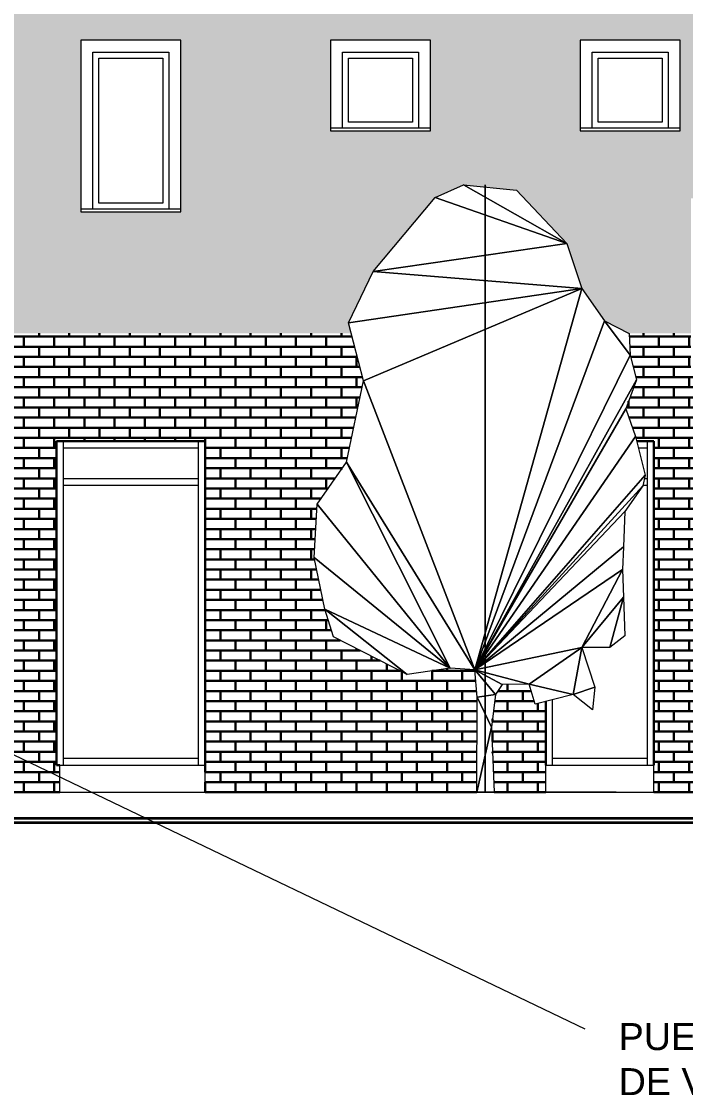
# Model space of a CAD drawing. Header units: metres. Extents: x 42 to 294, y -52 to 32.
# Drawn here: x 268.11 to 273.03, y -2.45 to 5.5 of the extents above; entities that cross this region are included whole.
import ezdxf

# ---------------------------------------------------------------- set-up
doc = ezdxf.new("R2010")
doc.units = ezdxf.units.M
doc.header["$LTSCALE"] = 0.15
doc.layers.get('0').update_dxf_attribs({"lineweight": 20})
for name, color, linetype, lineweight in [('A-FLOROTM', 6, 'Continuous', 13), ('A-GLAZIDM', 6, 'Continuous', 9), ('A-WALL', 2, 'Continuous', 30), ('A-WALLCWM', 6, 'Continuous', 9), ('L-PLNTBEM', 3, 'Continuous', 9)]:
    doc.layers.add(name, color=color, linetype=linetype, lineweight=lineweight)
doc.styles.get("Standard").update_dxf_attribs({"font": 'arial.ttf', "height": 0.15})
pattern_1 = [(180, (283.91714, -0.208225), (-3e-17, -0.075), []), (270, (283.91714, -0.20823), (0.112, -0.075), [0.075, -0.075])]

# ---------------------------------------------------------------- blocks, each defined once
blk = doc.blocks.new('Montante - 0600x 0600mm-87-Este')
at = {"layer": 'A-GLAZIDM'}
for p, q in [((1.0393, 5.5699), (0.2994, 5.5699)), ((0.2994, 5.5699), (0.2994, 4.919)), ((1.0393, 4.919), (1.0393, 5.5699)), ((0.3884, 4.919), (0.3884, 5.481)), ((0.3884, 5.481), (0.9503, 5.481)), ((0.4328, 4.9635), (0.4328, 5.4365)), ((0.4328, 5.4365), (0.9058, 5.4365)), ((0.9058, 5.4365), (0.9058, 4.9635)), ((0.9503, 5.481), (0.9503, 4.919)), ((0.9058, 4.9635), (0.4328, 4.9635)), ((1.0393, 4.919), (0.2994, 4.919)), ((0.2994, 4.919), (0.2994, 4.9)), ((0.2994, 4.9), (1.0393, 4.9)), ((1.0393, 4.9), (1.0393, 4.919))]:
    blk.add_line(p, q, dxfattribs=at)
blk = doc.blocks.new('Montante - 0600x 1000mm-86-Este')
at = {"layer": 'A-GLAZIDM'}
for p, q in [((-2.6607, 5.5699), (-3.4006, 5.5699)), ((-3.4006, 5.5699), (-3.4006, 4.319)), ((-2.6607, 4.319), (-2.6607, 5.5699)), ((-3.3116, 4.319), (-3.3116, 5.481)), ((-3.3116, 5.481), (-2.7497, 5.481)), ((-3.2672, 4.3635), (-3.2672, 5.4365)), ((-3.2672, 5.4365), (-2.7942, 5.4365)), ((-2.7942, 5.4365), (-2.7942, 4.3635)), ((-2.7497, 5.481), (-2.7497, 4.319)), ((-2.6607, 4.319), (-3.4006, 4.319)), ((-3.4006, 4.319), (-3.4006, 4.3)), ((-3.4006, 4.3), (-2.6607, 4.3)), ((-2.7942, 4.3635), (-3.2672, 4.3635)), ((-2.6607, 4.3), (-2.6607, 4.319))]:
    blk.add_line(p, q, dxfattribs=at)
blk = doc.blocks.new('RPC Tree - Deciduous - Red Ash - 4_5-82-Este')
at = {"layer": 'L-PLNTBEM'}
mesh = blk.add_polyface(dxfattribs=at)
corners = [(-0.4057, 0), (-0.6282, 0), (-0.8327, 0), (-1.013, 0), (-1.1635, 0), (-1.2783, 0), (-1.3514, 0), (-1.3771, 0), (-1.3514, 0), (-1.2783, 0), (-1.1635, 0), (-1.013, 0), (-0.8327, 0), (-0.6282, 0), (-0.4057, 0), (0.5658, 0), (-0.4664, 0), (-0.4654, 0.7054), (-0.4824, 0.9082), (-0.6648, 0.9202), (-0.9823, 0.873), (-1.5299, 1.1508), (-1.5934, 1.3571), (-1.6727, 1.7381), (-1.6489, 2.1349), (-1.4334, 2.4455), (-1.3077, 3.0476), (-1.4188, 3.4762), (-1.2362, 3.8571), (-0.7759, 4.4048), (-0.567, 4.4989), (-0.1727, 4.4603), (0.2003, 4.0635), (0.3114, 3.7302), (0.478, 3.4921), (0.6606, 3.3968), (0.6685, 3.2381), (0.7161, 3.0556), (0.6368, 2.8413), (0.7082, 2.6349), (0.7796, 2.3492), (0.7638, 2.2698), (0.6288, 2.0794), (0.6203, 1.8175), (0.613, 1.6508), (0.6209, 1.4444), (0.6288, 1.1587), (0.5177, 1.0714), (0.3114, 1.0714), (0.4066, 0.7778), (0.3907, 0.6112), (0.2457, 0.7251), (-0.0339, 0.6536), (-0.0798, 0.8014), (-0.2782, 0.7996), (-0.3284, 0.7254), (-0.3587, 0.4832), (-0.3394, 0), (-0.4057, 0), (-0.4057, 0.4922), (-0.4057, 0.7015), (-0.4057, 0.8063), (-0.4057, 0.8024), (-0.4057, 0.6825), (-0.4057, 0.6508), (-0.4057, 0.6713), (-0.4057, 0.6925), (-0.4057, 0.7151), (-0.4057, 0.7398), (-0.4057, 0.7673), (-0.4057, 0.7982), (-0.4057, 0.8333), (-0.4057, 0.8659), (-0.4057, 0.8897), (-0.4057, 0.9062), (-0.4057, 0.9169), (-0.4057, 0.9232), (-0.4057, 0.9266), (-0.4057, 0.9286), (-0.4057, 1.1032), (-0.4057, 1.0556), (-0.4057, 1.1984), (-0.4057, 1.3016), (-0.4057, 1.5873), (-0.4057, 2.119), (-0.4057, 2.3393), (-0.4057, 2.6949), (-0.4057, 3.0714), (-0.4057, 3.4365), (-0.4057, 3.5), (-0.4057, 3.5288), (-0.4057, 3.8492), (-0.4057, 4.1746), (-0.4057, 4.4841), (-0.4057, 4.5), (-0.4057, 4.4921), (-0.4057, 4.2143), (-0.4057, 3.8076), (-0.4057, 3.6584), (-0.4057, 3.8492), (-0.4057, 3.5238), (-0.4057, 3.2164), (-0.4057, 2.835), (-0.4057, 2.5), (-0.4057, 2.0487), (-0.4057, 1.7084), (-0.4057, 1.3016), (-0.4057, 1.1349), (-0.4057, 1.119), (-0.4057, 0.9921), (-0.4057, 0.8175), (-0.4057, 0.9594), (-0.4057, 0.8549), (-0.4057, 0), (-0.4664, 0), (-0.4664, 0), (-0.4057, 0), (-0.3394, 0), (-0.4057, 0), (-0.4057, 4.4831)]
mesh.append_faces([[corners[k] for k in face] for face in [(12, 13, 1), (12, 1, 2), (12, 2, 3), (11, 12, 3), (10, 11, 3), (10, 3, 4), (10, 4, 5), (10, 5, 6), (10, 6, 7), (10, 7, 8), (10, 8, 9)]])
mesh.append_faces([[corners[k] for k in face] for face in [(13, 114, 1)]], dxfattribs={"vtx0": -1})
mesh.append_faces([[corners[k] for k in face] for face in [(54, 18, 53), (112, 61, 111)]], dxfattribs={"vtx0": -1, "vtx1": -1})
mesh.append_faces([[corners[k] for k in face] for face in [(48, 51, 53), (18, 26, 33), (18, 34, 36), (18, 44, 48), (18, 48, 53), (63, 64, 65), (63, 65, 66), (63, 66, 67), (63, 67, 68), (63, 68, 69), (63, 69, 70), (112, 59, 60), (112, 60, 61), (63, 70, 71), (63, 71, 72), (63, 72, 73), (63, 73, 74), (63, 74, 75), (63, 75, 76), (63, 76, 77), (63, 77, 78), (62, 63, 78), (80, 81, 82), (79, 80, 82), (87, 88, 89), (86, 87, 89), (86, 89, 90), (79, 82, 83), (92, 119, 97), (91, 92, 97), (90, 91, 97), (86, 90, 98), (86, 98, 101), (85, 86, 103), (84, 85, 103), (83, 84, 103), (79, 83, 103), (79, 106, 108), (79, 109, 111), (78, 79, 111), (62, 78, 111), (61, 62, 111), (115, 0, 114), (115, 116, 0), (116, 117, 0), (118, 58, 59)]], dxfattribs={"vtx0": -1, "vtx1": -1, "vtx2": -1})
mesh.append_faces([[corners[k] for k in face] for face in [(116, 15, 117), (115, 14, 116), (56, 16, 17), (55, 17, 18), (45, 47, 48), (19, 22, 23), (19, 23, 24), (19, 24, 25), (18, 25, 26), (28, 32, 33), (18, 33, 34), (18, 36, 37), (18, 37, 38), (18, 38, 39), (18, 39, 40), (18, 40, 41), (18, 41, 42), (18, 42, 43), (18, 43, 44), (98, 100, 101), (94, 96, 97), (90, 97, 98), (86, 101, 102), (86, 102, 103), (79, 103, 104), (79, 104, 105), (79, 105, 106), (79, 108, 109)]], dxfattribs={"vtx0": -1, "vtx2": -1})
mesh.append_faces([[corners[k] for k in face] for face in [(13, 14, 115), (14, 15, 116)]], dxfattribs={"vtx1": -1})
mesh.append_faces([[corners[k] for k in face] for face in [(13, 115, 114), (55, 56, 17), (54, 55, 18), (48, 49, 51), (19, 20, 22), (18, 19, 25), (44, 45, 48), (29, 30, 32), (28, 29, 32), (27, 28, 33), (26, 27, 33), (113, 118, 59), (112, 113, 59), (93, 94, 97), (119, 93, 97)]], dxfattribs={"vtx1": -1, "vtx2": -1})
mesh.append_faces([[corners[k] for k in face] for face in [(49, 50, 51), (56, 57, 16), (51, 52, 53), (34, 35, 36), (45, 46, 47), (20, 21, 22), (30, 31, 32), (98, 99, 100), (106, 107, 108), (109, 110, 111), (94, 95, 96)]], dxfattribs={"vtx2": -1})
blk = doc.blocks.new('Montante rectangular - Montante rectangular - 5x10 cm Aluminio-55-Este')
at = {"layer": 'A-WALLCWM'}
blk.add_line((-3.5307, 2.3), (-3.5307, 2.6), dxfattribs=at)
blk = doc.blocks.new('Montante rectangular - Montante rectangular - 5x10 cm Aluminio-54-Este')
at = {"layer": 'A-WALLCWM'}
blk.add_line((-3.5307, 0.2), (-3.5307, 2.3), dxfattribs=at)
blk = doc.blocks.new('Montante rectangular - Montante rectangular - 5x10 cm Aluminio-39-Este')
at = {"layer": 'A-WALLCWM'}
blk.add_line((-2.5307, 2.3), (-2.5307, 0.2), dxfattribs=at)
blk = doc.blocks.new('Montante rectangular - Montante rectangular - 5x10 cm Aluminio-38-Este')
at = {"layer": 'A-WALLCWM'}
blk.add_line((-2.5307, 2.6), (-2.5307, 2.3), dxfattribs=at)
blk = doc.blocks.new('Montante rectangular - Montante rectangular - 5x10 cm Aluminio-63-Este')
at = {"layer": 'A-WALLCWM'}
for p, q in [((-3.5307, 2.55), (-3.5307, 2.6)), ((-3.5307, 2.55), (-2.5307, 2.55)), ((-2.5307, 2.6), (-2.5307, 2.55))]:
    blk.add_line(p, q, dxfattribs=at)
blk = doc.blocks.new('Montante rectangular - Montante rectangular - 5x10 cm Aluminio-62-Este')
at = {"layer": 'A-WALLCWM'}
for p, q in [((-3.5307, 2.275), (-3.5307, 2.325)), ((-3.5307, 2.325), (-2.5307, 2.325)), ((-2.5307, 2.325), (-2.5307, 2.275)), ((-3.5307, 2.275), (-2.5307, 2.275))]:
    blk.add_line(p, q, dxfattribs=at)
blk = doc.blocks.new('Montante rectangular - Montante rectangular - 5x10 cm Aluminio-61-Este')
at = {"layer": 'A-WALLCWM'}
for p, q in [((-3.5307, 0.2), (-3.5307, 0.25)), ((-2.5307, 0.25), (-3.5307, 0.25)), ((-2.5307, 0.25), (-2.5307, 0.2))]:
    blk.add_line(p, q, dxfattribs=at)
blk = doc.blocks.new('Montante rectangular - Montante rectangular - 5x10 cm Aluminio-52-Este')
at = {"layer": 'A-WALLCWM'}
for p in [(0.7294, 2.55), (0.7943, 2.6)]:
    blk.add_line(p, (0.7943, 2.55), dxfattribs=at)
blk = doc.blocks.new('Montante rectangular - Montante rectangular - 5x10 cm Aluminio-51-Este')
at = {"layer": 'A-WALLCWM'}
for p, q in [((0.7748, 2.325), (0.7943, 2.325)), ((0.7943, 2.325), (0.7943, 2.275)), ((0.7648, 2.275), (0.7943, 2.275))]:
    blk.add_line(p, q, dxfattribs=at)
blk = doc.blocks.new('Montante rectangular - Montante rectangular - 5x10 cm Aluminio-50-Este')
at = {"layer": 'A-WALLCWM'}
blk.add_line((0.0943, 0.2), (0.0943, 0.6864), dxfattribs=at)
blk = doc.blocks.new('Montante rectangular - Montante rectangular - 5x10 cm Aluminio-49-Este')
at = {"layer": 'A-WALLCWM'}
for p, q in [((0.0943, 0.2), (0.0943, 0.25)), ((0.7943, 0.25), (0.0943, 0.25)), ((0.7943, 0.25), (0.7943, 0.2))]:
    blk.add_line(p, q, dxfattribs=at)

msp = doc.modelspace()

# ---------------------------------------------------------------- hatches: boundary and pattern name
at = {"layer": 'A-WALL'}
h = msp.add_hatch(dxfattribs=at)
h.set_pattern_fill('FP1_3', color=256, style=0, pattern_type=2)
h.set_pattern_definition([(180, (283.91714, 3.191775), (-3e-17, -0.075), []), (270, (283.91714, 3.19177), (0.112, -0.075), [0.075, -0.075])])
edge = h.paths.add_edge_path(flags=0)
edge.add_line((263.9675, 5.9918), (263.9675, 3.1918))
edge.add_line((263.9675, 3.1918), (263.9675, 2.8918))
edge.add_line((263.9675, 2.8918), (267.9658, 2.8918))
edge.add_line((267.9658, 2.8918), (268.028, 2.8918))
edge.add_line((268.028, 2.8918), (268.028, 3.1918))
edge.add_line((268.028, 3.1918), (270.5491, 3.1918))
edge.add_line((270.5491, 3.1918), (270.5294, 3.268))
edge.add_line((270.5294, 3.268), (270.7119, 3.6489))
edge.add_line((270.7119, 3.6489), (271.1722, 4.1965))
edge.add_line((271.1722, 4.1965), (271.3811, 4.2907))
edge.add_line((271.3811, 4.2907), (271.5425, 4.2749))
edge.add_line((271.5425, 4.2749), (271.7754, 4.2521))
edge.add_line((271.7754, 4.2521), (272.1484, 3.8553))
edge.add_line((272.1484, 3.8553), (272.2595, 3.5219))
edge.add_line((272.2595, 3.5219), (272.4262, 3.2838))
edge.add_line((272.4262, 3.2838), (272.6026, 3.1918))
edge.add_line((272.6026, 3.1918), (273.0675, 3.1918))
edge.add_line((273.0675, 3.1918), (273.0675, 4.1918))
edge.add_line((273.0675, 4.1918), (273.8425, 4.1918))
edge.add_line((273.8425, 4.1918), (273.8425, 5.3668))
edge.add_line((273.8425, 5.3668), (275.9925, 5.3668))
edge.add_line((275.9925, 5.3668), (275.9925, 4.1922))
edge.add_line((275.9925, 4.1922), (276.0015, 4.1973))
edge.add_line((276.0015, 4.1973), (276.0117, 4.204))
edge.add_line((276.0117, 4.204), (276.0206, 4.2112))
edge.add_line((276.0206, 4.2112), (276.0272, 4.2182))
edge.add_line((276.0272, 4.2182), (276.0303, 4.2247))
edge.add_line((276.0303, 4.2247), (276.0312, 4.2307))
edge.add_line((276.0312, 4.2307), (276.0318, 4.2365))
edge.add_line((276.0318, 4.2365), (276.0322, 4.2422))
edge.add_line((276.0322, 4.2422), (276.0325, 4.2478))
edge.add_line((276.0325, 4.2478), (276.0326, 4.2534))
edge.add_line((276.0326, 4.2534), (276.0326, 4.2589))
edge.add_line((276.0326, 4.2589), (276.0327, 4.2644))
edge.add_line((276.0327, 4.2644), (276.0292, 4.2738))
edge.add_line((276.0292, 4.2738), (276.0262, 4.2831))
edge.add_line((276.0262, 4.2831), (276.0239, 4.292))
edge.add_line((276.0239, 4.292), (276.0228, 4.3004))
edge.add_line((276.0228, 4.3004), (276.0232, 4.308))
edge.add_line((276.0232, 4.308), (276.0256, 4.3147))
edge.add_line((276.0256, 4.3147), (276.0303, 4.3204))
edge.add_line((276.0303, 4.3204), (276.036, 4.3249))
edge.add_line((276.036, 4.3249), (276.0413, 4.3285))
edge.add_line((276.0413, 4.3285), (276.0461, 4.3315))
edge.add_line((276.0461, 4.3315), (276.0506, 4.3339))
edge.add_line((276.0506, 4.3339), (276.0549, 4.3358))
edge.add_line((276.0549, 4.3358), (276.059, 4.3375))
edge.add_line((276.059, 4.3375), (276.063, 4.339))
edge.add_line((276.063, 4.339), (276.091, 4.395))
edge.add_line((276.091, 4.395), (276.0933, 4.4066))
edge.add_line((276.0933, 4.4066), (276.1493, 4.4463))
edge.add_line((276.1493, 4.4463), (276.1633, 4.4463))
edge.add_line((276.1633, 4.4463), (276.1913, 4.4463))
edge.add_line((276.1913, 4.4463), (276.2192, 4.465))
edge.add_spline(control_points=[(276.2192, 4.465), (276.2203, 4.4671), (276.2224, 4.4715), (276.2243, 4.4759), (276.2253, 4.4781)], knot_values=[0, 0, 0, 0, 0.007251, 0.01447, 0.01447, 0.01447, 0.01447], degree=3, periodic=0)
edge.add_line((276.2253, 4.4781), (276.2253, 4.4862))
edge.add_line((276.2253, 4.4862), (276.2253, 4.4883))
edge.add_line((276.2253, 4.4883), (276.2253, 4.4937))
edge.add_line((276.2253, 4.4937), (276.2253, 4.4953))
edge.add_line((276.2253, 4.4953), (276.2253, 4.4987))
edge.add_line((276.2253, 4.4987), (276.2253, 4.4999))
edge.add_line((276.2253, 4.4999), (276.2253, 4.5011))
edge.add_line((276.2253, 4.5011), (276.2253, 4.5022))
edge.add_line((276.2253, 4.5022), (276.2253, 4.503))
edge.add_line((276.2253, 4.503), (276.2253, 4.5038))
edge.add_line((276.2253, 4.5038), (276.2253, 4.5046))
edge.add_line((276.2253, 4.5046), (276.2253, 4.5051))
edge.add_line((276.2253, 4.5051), (276.2253, 4.5056))
edge.add_line((276.2253, 4.5056), (276.2253, 4.5062))
edge.add_line((276.2253, 4.5062), (276.2253, 4.5068))
edge.add_line((276.2253, 4.5068), (276.2253, 4.5083))
edge.add_line((276.2253, 4.5083), (276.2253, 4.5122))
edge.add_line((276.2253, 4.5122), (276.2253, 4.517))
edge.add_line((276.2253, 4.517), (276.2253, 4.5174))
edge.add_line((276.2253, 4.5174), (276.2253, 4.5225))
edge.add_line((276.2253, 4.5225), (276.2253, 4.5253))
edge.add_line((276.2253, 4.5253), (276.2253, 4.5276))
edge.add_line((276.2253, 4.5276), (276.2253, 4.5326))
edge.add_line((276.2253, 4.5326), (276.2253, 4.5332))
edge.add_line((276.2253, 4.5332), (276.2253, 4.5376))
edge.add_line((276.2253, 4.5376), (276.2233, 4.5389))
edge.add_line((276.2233, 4.5389), (276.2184, 4.5425))
edge.add_line((276.2184, 4.5425), (276.2137, 4.5468))
edge.add_line((276.2137, 4.5468), (276.2091, 4.5518))
edge.add_line((276.2091, 4.5518), (276.2047, 4.5579))
edge.add_line((276.2047, 4.5579), (276.2006, 4.5652))
edge.add_line((276.2006, 4.5652), (276.1959, 4.5737))
edge.add_line((276.1959, 4.5737), (276.1907, 4.5825))
edge.add_line((276.1907, 4.5825), (276.1862, 4.5909))
edge.add_line((276.1862, 4.5909), (276.1835, 4.5981))
edge.add_line((276.1835, 4.5981), (276.1838, 4.6034))
edge.add_line((276.1838, 4.6034), (276.1883, 4.6059))
edge.add_line((276.1883, 4.6059), (276.1982, 4.6049))
edge.add_line((276.1982, 4.6049), (276.21, 4.6019))
edge.add_line((276.21, 4.6019), (276.2196, 4.5993))
edge.add_line((276.2196, 4.5993), (276.2253, 4.5978))
edge.add_line((276.2253, 4.5978), (276.2275, 4.5972))
edge.add_line((276.2275, 4.5972), (276.234, 4.5959))
edge.add_line((276.234, 4.5959), (276.2396, 4.5958))
edge.add_line((276.2396, 4.5958), (276.2446, 4.5972))
edge.add_line((276.2446, 4.5972), (276.2496, 4.6002))
edge.add_line((276.2496, 4.6002), (276.2548, 4.605))
edge.add_line((276.2548, 4.605), (276.2606, 4.6111))
edge.add_line((276.2606, 4.6111), (276.2668, 4.6183))
edge.add_line((276.2668, 4.6183), (276.2733, 4.6264))
edge.add_line((276.2733, 4.6264), (276.28, 4.6352))
edge.add_line((276.28, 4.6352), (276.2869, 4.6444))
edge.add_line((276.2869, 4.6444), (276.2939, 4.6539))
edge.add_line((276.2939, 4.6539), (276.2914, 4.6515))
edge.add_line((276.2914, 4.6515), (276.2893, 4.6496))
edge.add_line((276.2893, 4.6496), (276.2878, 4.6489))
edge.add_line((276.2878, 4.6489), (276.2871, 4.6498))
edge.add_line((276.2871, 4.6498), (276.2878, 4.6529))
edge.add_line((276.2878, 4.6529), (276.2899, 4.6587))
edge.add_line((276.2899, 4.6587), (276.2939, 4.6679))
edge.add_line((276.2939, 4.6679), (276.299, 4.6784))
edge.add_line((276.299, 4.6784), (276.3044, 4.688))
edge.add_line((276.3044, 4.688), (276.31, 4.697))
edge.add_line((276.31, 4.697), (276.3157, 4.7054))
edge.add_line((276.3157, 4.7054), (276.3216, 4.7133))
edge.add_line((276.3216, 4.7133), (276.3275, 4.721))
edge.add_line((276.3275, 4.721), (276.3335, 4.7285))
edge.add_line((276.3335, 4.7285), (276.4058, 4.7822))
edge.add_line((276.4058, 4.7822), (276.4385, 4.7448))
edge.add_line((276.4385, 4.7448), (276.436, 4.7428))
edge.add_line((276.436, 4.7428), (276.4335, 4.7402))
edge.add_line((276.4335, 4.7402), (276.4311, 4.7368))
edge.add_line((276.4311, 4.7368), (276.4287, 4.7321))
edge.add_line((276.4287, 4.7321), (276.4264, 4.7255))
edge.add_line((276.4264, 4.7255), (276.4242, 4.7167))
edge.add_line((276.4242, 4.7167), (276.4222, 4.7052))
edge.add_line((276.4222, 4.7052), (276.4203, 4.6928))
edge.add_line((276.4203, 4.6928), (276.4189, 4.6815))
edge.add_line((276.4189, 4.6815), (276.4182, 4.6713))
edge.add_line((276.4182, 4.6713), (276.4182, 4.6623))
edge.add_line((276.4182, 4.6623), (276.4191, 4.6545))
edge.add_line((276.4191, 4.6545), (276.4212, 4.6478))
edge.add_line((276.4212, 4.6478), (276.4245, 4.6422))
edge.add_line((276.4245, 4.6422), (276.4294, 4.6378))
edge.add_line((276.4294, 4.6378), (276.4361, 4.6343))
edge.add_line((276.4361, 4.6343), (276.4442, 4.6316))
edge.add_line((276.4442, 4.6316), (276.4534, 4.6296))
edge.add_line((276.4534, 4.6296), (276.4635, 4.6281))
edge.add_line((276.4635, 4.6281), (276.4742, 4.6269))
edge.add_line((276.4742, 4.6269), (276.4851, 4.6259))
edge.add_line((276.4851, 4.6259), (276.5015, 4.5746))
edge.add_line((276.5015, 4.5746), (276.4975, 4.573))
edge.add_line((276.4975, 4.573), (276.4939, 4.5711))
edge.add_line((276.4939, 4.5711), (276.4909, 4.5685))
edge.add_line((276.4909, 4.5685), (276.4889, 4.5649))
edge.add_line((276.4889, 4.5649), (276.4883, 4.5599))
edge.add_line((276.4883, 4.5599), (276.4892, 4.5531))
edge.add_line((276.4892, 4.5531), (276.4921, 4.5443))
edge.add_line((276.4921, 4.5443), (276.4969, 4.5358))
edge.add_line((276.4969, 4.5358), (276.5027, 4.5298))
edge.add_line((276.5027, 4.5298), (276.5089, 4.5251))
edge.add_line((276.5089, 4.5251), (276.5149, 4.5208))
edge.add_line((276.5149, 4.5208), (276.5199, 4.5159))
edge.add_line((276.5199, 4.5159), (276.5235, 4.5093))
edge.add_line((276.5235, 4.5093), (276.5248, 4.4999))
edge.add_line((276.5248, 4.4999), (276.526, 4.4894))
edge.add_line((276.526, 4.4894), (276.5294, 4.4798))
edge.add_line((276.5294, 4.4798), (276.5347, 4.4708))
edge.add_line((276.5347, 4.4708), (276.5414, 4.4624))
edge.add_line((276.5414, 4.4624), (276.5493, 4.4545))
edge.add_line((276.5493, 4.4545), (276.5578, 4.4468))
edge.add_line((276.5578, 4.4468), (276.5668, 4.4393))
edge.add_line((276.5668, 4.4393), (276.6111, 4.4906))
edge.add_line((276.6111, 4.4906), (276.6161, 4.4995))
edge.add_line((276.6161, 4.4995), (276.6211, 4.5077))
edge.add_line((276.6211, 4.5077), (276.6263, 4.5145))
edge.add_line((276.6263, 4.5145), (276.6315, 4.5192))
edge.add_line((276.6315, 4.5192), (276.6369, 4.5211))
edge.add_line((276.6369, 4.5211), (276.6425, 4.5196))
edge.add_line((276.6425, 4.5196), (276.6484, 4.5139))
edge.add_line((276.6484, 4.5139), (276.655, 4.506))
edge.add_line((276.655, 4.506), (276.6622, 4.4982))
edge.add_line((276.6622, 4.4982), (276.6691, 4.4903))
edge.add_line((276.6691, 4.4903), (276.6751, 4.4821))
edge.add_line((276.6751, 4.4821), (276.6792, 4.4733))
edge.add_line((276.6792, 4.4733), (276.6807, 4.4638))
edge.add_line((276.6807, 4.4638), (276.6787, 4.4533))
edge.add_line((276.6787, 4.4533), (276.6738, 4.4428))
edge.add_line((276.6738, 4.4428), (276.6674, 4.4333))
edge.add_line((276.6674, 4.4333), (276.6599, 4.4243))
edge.add_line((276.6599, 4.4243), (276.652, 4.4158))
edge.add_line((276.652, 4.4158), (276.6439, 4.4075))
edge.add_line((276.6439, 4.4075), (276.6364, 4.3991))
edge.add_line((276.6364, 4.3991), (276.6297, 4.3903))
edge.add_line((276.6297, 4.3903), (276.6246, 4.3824))
edge.add_line((276.6246, 4.3824), (276.6209, 4.3761))
edge.add_line((276.6209, 4.3761), (276.6185, 4.3709))
edge.add_line((276.6185, 4.3709), (276.6173, 4.3661))
edge.add_line((276.6173, 4.3661), (276.6169, 4.3611))
edge.add_line((276.6169, 4.3611), (276.6173, 4.3554))
edge.add_line((276.6173, 4.3554), (276.6181, 4.3483))
edge.add_line((276.6181, 4.3483), (276.6193, 4.3411))
edge.add_line((276.6193, 4.3411), (276.621, 4.3351))
edge.add_line((276.621, 4.3351), (276.6229, 4.3299))
edge.add_line((276.6229, 4.3299), (276.6249, 4.3248))
edge.add_line((276.6249, 4.3248), (276.6268, 4.3196))
edge.add_line((276.6268, 4.3196), (276.6285, 4.3136))
edge.add_line((276.6285, 4.3136), (276.6297, 4.3064))
edge.add_line((276.6297, 4.3064), (276.6304, 4.2977))
edge.add_line((276.6304, 4.2977), (276.6304, 4.288))
edge.add_line((276.6304, 4.288), (276.63, 4.2774))
edge.add_line((276.63, 4.2774), (276.6291, 4.266))
edge.add_line((276.6291, 4.266), (276.6279, 4.2541))
edge.add_line((276.6279, 4.2541), (276.6266, 4.2419))
edge.add_line((276.6266, 4.2419), (276.6251, 4.2294))
edge.add_line((276.6251, 4.2294), (276.6176, 4.2283))
edge.add_line((276.6176, 4.2283), (276.6105, 4.2267))
edge.add_line((276.6105, 4.2267), (276.6041, 4.224))
edge.add_line((276.6041, 4.224), (276.5988, 4.2197))
edge.add_line((276.5988, 4.2197), (276.5948, 4.2133))
edge.add_line((276.5948, 4.2133), (276.5926, 4.2043))
edge.add_line((276.5926, 4.2043), (276.5924, 4.1921))
edge.add_line((276.5924, 4.1921), (276.5924, 4.1918))
edge.add_line((276.5924, 4.1918), (276.6182, 4.1918))
edge.add_line((276.6182, 4.1918), (276.6222, 4.1965))
edge.add_line((276.6222, 4.1965), (276.7112, 4.2367))
edge.add_line((276.7112, 4.2367), (276.7112, 5.6918))
edge.add_line((276.7112, 5.6918), (273.0675, 5.6918))
edge.add_line((273.0675, 5.6918), (273.0675, 5.9918))
edge.add_line((273.0675, 5.9918), (263.9675, 5.9918))
h.paths.add_polyline_path([(272.9175, 4.6918), (272.3175, 4.6918), (272.2475, 4.6918), (272.2475, 4.7108), (272.2475, 5.3617), (272.9874, 5.3617), (272.9874, 4.7108), (272.9874, 4.6918)], flags=0)
h.paths.add_polyline_path([(271.0675, 4.6918), (270.4675, 4.6918), (270.3975, 4.6918), (270.3975, 4.7108), (270.3975, 5.3617), (271.1374, 5.3617), (271.1374, 4.7108), (271.1374, 4.6918)], flags=0)
h.paths.add_polyline_path([(269.2175, 4.0918), (268.6175, 4.0918), (268.5475, 4.0918), (268.5475, 4.1108), (268.5475, 5.3617), (269.2874, 5.3617), (269.2874, 4.1108), (269.2874, 4.0918)], flags=0)
h.paths.add_polyline_path([(267.0996, 5.3489), (267.0996, 4.0346), (264.9853, 4.0346), (264.9853, 5.3489)], flags=0)
h = msp.add_hatch(dxfattribs=at)
h.set_pattern_fill('FP1_1', color=256, style=0, pattern_type=2)
h.set_pattern_definition(pattern_1)
h.paths.add_polyline_path([(268.3901, -0.2082), (268.3901, -0.0082), (268.3675, -0.0082), (268.3675, 2.3918), (269.4675, 2.3918), (269.4675, -0.2082), (269.7193, -0.2082), (269.971, -0.2082), (270.2228, -0.2082), (270.4746, -0.2082), (270.7264, -0.2082), (270.9782, -0.2082), (271.23, -0.2082), (271.4817, -0.2082), (271.4827, 0.4972), (271.4658, 0.6999), (271.2833, 0.712), (270.9659, 0.6648), (270.4183, 0.9426), (270.3548, 1.1489), (270.2754, 1.5299), (270.2992, 1.9267), (270.5147, 2.2373), (270.6405, 2.8394), (270.5491, 3.1918), (268.028, 3.1918), (268.028, 2.8918), (267.9658, 2.8918), (267.9658, -0.2082)], flags=0)
h = msp.add_hatch(dxfattribs=at)
h.set_pattern_fill('FP1_1', color=256, style=0, pattern_type=2)
h.set_pattern_definition(pattern_1)
h.paths.add_polyline_path([(272.7925, 2.3918), (272.7925, -0.2082), (273.2925, -0.2082), (273.2925, 2.3918), (275.997, 2.3918), (276.0905, 2.8394), (276.0769, 2.8918), (273.0675, 2.8918), (273.0675, 3.1918), (272.6026, 3.1918), (272.6087, 3.1886), (272.6167, 3.0299), (272.6643, 2.8473), (272.5849, 2.633), (272.6563, 2.4267), (272.6651, 2.3918)], flags=0)
h = msp.add_hatch(dxfattribs=at)
h.set_pattern_fill('FP1_1', color=256, style=0, pattern_type=2)
h.set_pattern_definition(pattern_1)
h.paths.add_polyline_path([(271.5895, 0.275), (271.6087, -0.2082), (271.9925, -0.2082), (271.9925, 0.4654), (271.9142, 0.4453), (271.8683, 0.5932), (271.67, 0.5914), (271.6197, 0.5172)], flags=0)

# ---------------------------------------------------------------- linework, layer by layer
msp.add_line((272.2836, -1.9632), (266.3929, 0.8629))
at = {"layer": 'A-FLOROTM'}
for p, q in [((268.3901, -0.0082), (269.4675, -0.0082)), ((268.3901, -0.2082), (268.3901, -0.0082)), ((269.4675, -0.2082), (269.4675, -0.0082)), ((271.9925, -0.0082), (272.7925, -0.0082)), ((271.9925, -0.2082), (271.9925, -0.0082)), ((272.7925, -0.2082), (272.7925, -0.0082)), ((261.4658, -0.2082), (283.9658, -0.2082)), ((283.9658, -0.4382), (258.905, -0.4382)), ((283.9658, -0.4282), (258.9052, -0.4282)), ((283.9658, -0.4082), (258.9055, -0.4082)), ((283.9658, -0.3982), (261.4658, -0.3982))]:
    msp.add_line(p, q, dxfattribs=at)
at = {"layer": 'A-WALL'}
for p, q in [((268.3675, -0.0082), (268.3675, 2.3918)), ((268.3675, 2.3918), (269.4675, 2.3918)), ((269.4675, 2.3918), (269.4675, -0.0082)), ((272.6651, 2.3918), (272.7925, 2.3918)), ((272.7925, -0.0082), (272.7925, 2.3918)), ((271.9925, -0.0082), (271.9925, 0.4654)), ((268.3901, -0.0082), (268.3675, -0.0082)), ((269.8675, -0.3982), (269.8675, -0.4082))]:
    msp.add_line(p, q, dxfattribs=at)

# ---------------------------------------------------------------- block references
at = {"layer": 'A-GLAZIDM'}
for name, p in [('Montante - 0600x 1000mm-86-Este', (271.9481, -0.2082)), ('Montante - 0600x 0600mm-87-Este', (270.0981, -0.2082)), ('Montante - 0600x 0600mm-87-Este', (271.9481, -0.2082))]:
    msp.add_blockref(name, p, dxfattribs=at)
at = {"layer": 'A-WALLCWM'}
for name, p in [('Montante rectangular - Montante rectangular - 5x10 cm Aluminio-55-Este', (271.9481, -0.2082)), ('Montante rectangular - Montante rectangular - 5x10 cm Aluminio-63-Este', (271.9481, -0.2082)), ('Montante rectangular - Montante rectangular - 5x10 cm Aluminio-38-Este', (271.9481, -0.2082)), ('Montante rectangular - Montante rectangular - 5x10 cm Aluminio-52-Este', (271.9481, -0.2082)), ('Montante rectangular - Montante rectangular - 5x10 cm Aluminio-38-Este', (275.2731, -0.2082)), ('Montante rectangular - Montante rectangular - 5x10 cm Aluminio-62-Este', (271.9481, -0.2082)), ('Montante rectangular - Montante rectangular - 5x10 cm Aluminio-54-Este', (271.9481, -0.2082)), ('Montante rectangular - Montante rectangular - 5x10 cm Aluminio-39-Este', (271.9481, -0.2082)), ('Montante rectangular - Montante rectangular - 5x10 cm Aluminio-51-Este', (271.9481, -0.2082)), ('Montante rectangular - Montante rectangular - 5x10 cm Aluminio-39-Este', (275.2731, -0.2082)), ('Montante rectangular - Montante rectangular - 5x10 cm Aluminio-50-Este', (271.9481, -0.2082)), ('Montante rectangular - Montante rectangular - 5x10 cm Aluminio-61-Este', (271.9481, -0.2082)), ('Montante rectangular - Montante rectangular - 5x10 cm Aluminio-49-Este', (271.9481, -0.2082))]:
    msp.add_blockref(name, p, dxfattribs=at)
at = {"layer": 'L-PLNTBEM'}
msp.add_blockref('RPC Tree - Deciduous - Red Ash - 4_5-82-Este', (271.9481, -0.2082), dxfattribs=at)

# ---------------------------------------------------------------- texts
at = {"insert": (272.532, -1.9176), "char_height": 0.2, "width": 8.881936, "attachment_point": 1}
msp.add_mtext('PUERTA DE INGRESO A LOCALES COMERCIALES\\PDE VIDRIO DE DOS HOJAS', dxfattribs=at)

doc.saveas('drawing.dxf')
